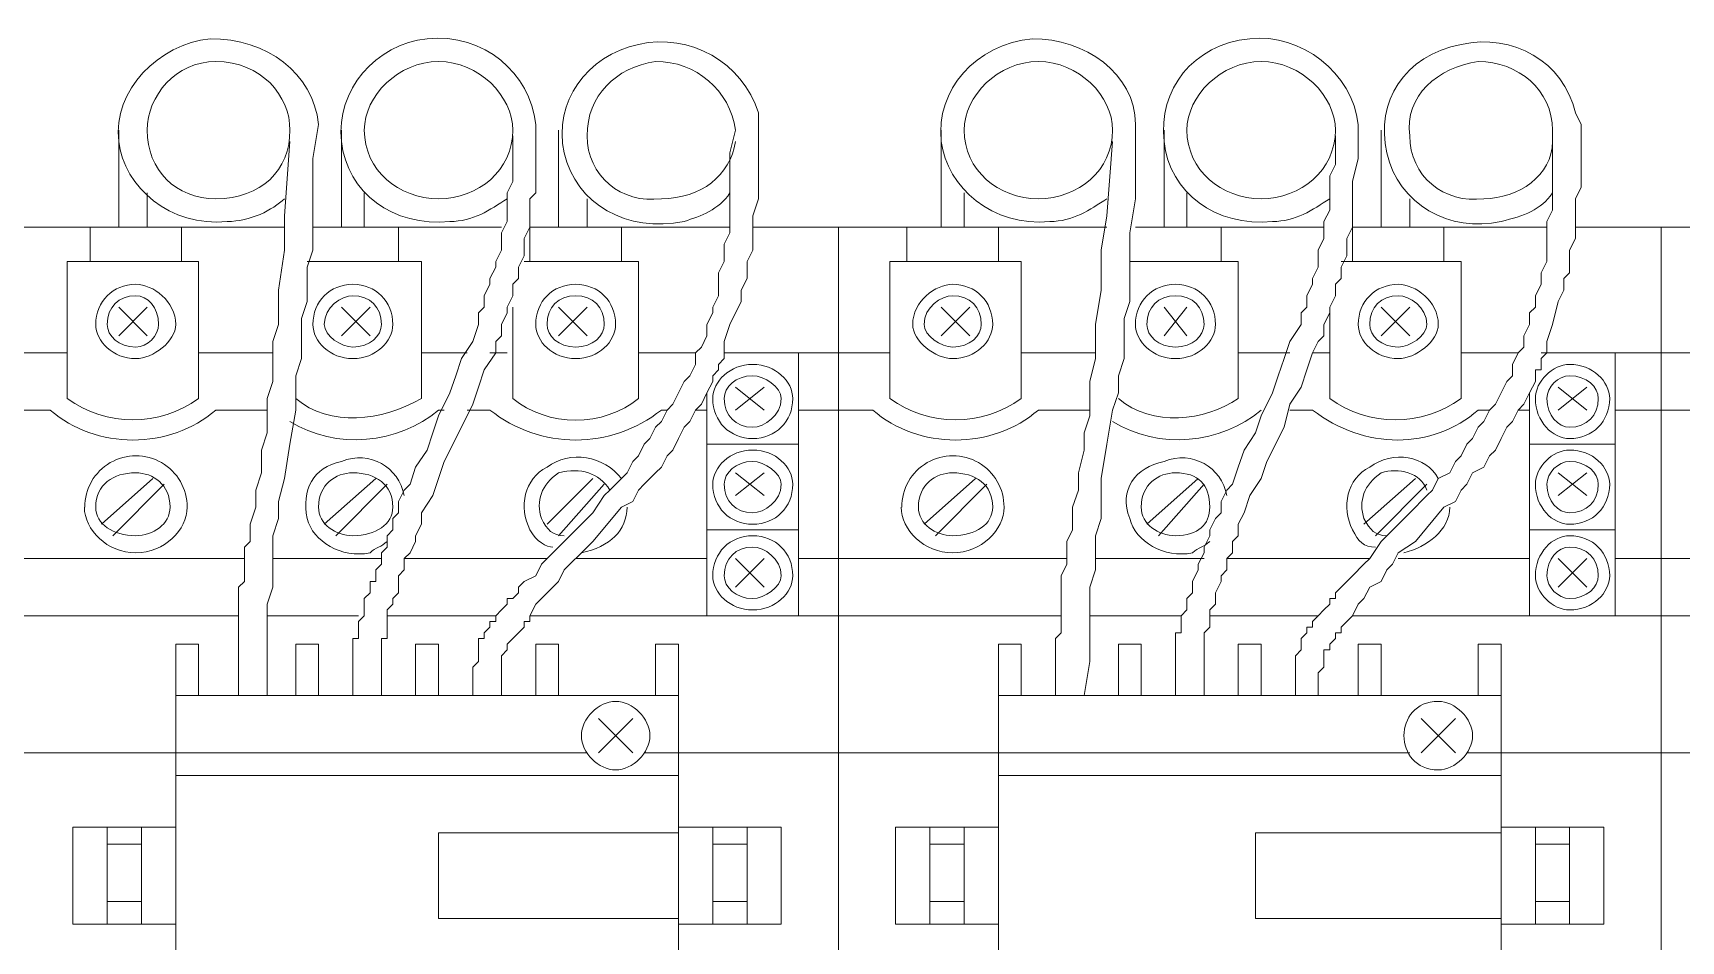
# Model space of a CAD drawing. Header units: millimetres. Extents: x 1004 to 59588, y 686 to 38112.
# Drawn here: x 27753.7 to 27923.4, y 7413.9 to 7507.4 of the extents above; entities that cross this region are included whole.
import ezdxf

# ---------------------------------------------------------------- set-up
doc = ezdxf.new("R2010")
doc.units = ezdxf.units.MM
doc.layers.add('PDF10_Geometry', color=7, linetype='Continuous')

msp = doc.modelspace()

# ---------------------------------------------------------------- linework, layer by layer
at = {"layer": 'PDF10_Geometry', "lineweight": 0}
for points in [[(27816.05, 7506.2, -0.388482), (27828.4, 7499.14), (27828.4, 7497.96), (27828.4, 7497.37), (27828.4, 7496.78), (27828.4, 7496.2), (27828.4, 7495.61), (27828.4, 7495.02), (27828.4, 7493.84), (27828.4, 7492.67), (27828.4, 7491.49), (27828.4, 7490.31), (27827.81, 7488.55), (27827.81, 7487.37), (27836.63, 7487.37), (27836.63, 7353.84), (27827.81, 7353.84)], [(27816.05, 7474.43), (27821.93, 7474.43), (27822.52, 7475.02), (27823.1, 7476.2), (27823.1, 7477.37), (27823.69, 7478.55), (27823.69, 7479.14), (27824.28, 7480.31), (27824.28, 7481.49), (27824.28, 7482.67), (27824.87, 7483.84), (27824.87, 7484.43), (27824.87, 7485.61), (27825.46, 7486.78), (27825.46, 7487.96), (27825.46, 7489.14), (27825.46, 7489.73), (27825.46, 7490.9), (27825.46, 7493.25), (27825.46, 7495.02), (27826.05, 7497.37, 0.375), (27817.81, 7504.43)], [(27887.22, 7479.14), (27887.22, 7469.73, 0.326087), (27900.75, 7469.73), (27900.75, 7483.84), (27888.4, 7483.84)], [(27798.4, 7468.55), (27800.75, 7468.55, 0.35), (27818.4, 7468.55)]]:
    msp.add_lwpolyline(points, format="xyb", dxfattribs=at)
for points in [[(27783.1, 7497.96), (27782.52, 7494.43), (27782.52, 7490.31), (27782.52, 7486.78), (27782.52, 7485.02), (27781.93, 7483.25), (27781.93, 7481.49), (27781.93, 7479.73), (27781.34, 7477.96), (27781.34, 7475.61), (27781.34, 7473.84), (27780.75, 7472.08), (27780.75, 7470.31), (27780.75, 7468.55), (27780.16, 7465.02), (27779.58, 7461.49), (27778.99, 7459.14), (27778.99, 7457.37), (27778.4, 7455.61), (27778.4, 7453.84), (27778.4, 7452.08), (27778.4, 7450.31), (27777.81, 7448.55), (27777.81, 7446.78), (27777.81, 7445.02), (27777.81, 7442.67), (27777.81, 7439.14)], [(27805.46, 7497.96), (27805.46, 7496.2), (27805.46, 7494.43), (27805.46, 7492.08), (27805.46, 7490.9), (27804.87, 7490.31), (27804.87, 7489.14), (27804.87, 7487.96), (27804.87, 7487.37), (27804.28, 7486.2), (27804.28, 7485.02), (27804.28, 7484.43), (27803.69, 7483.25), (27803.69, 7482.08), (27803.1, 7481.49), (27803.1, 7480.31), (27802.52, 7479.14), (27802.52, 7478.55), (27801.93, 7477.37), (27801.93, 7476.2), (27801.34, 7475.61), (27801.34, 7474.43), (27800.16, 7472.67), (27799.58, 7470.9), (27798.99, 7469.14), (27797.81, 7466.78), (27796.05, 7463.25), (27795.46, 7461.49), (27794.87, 7459.73), (27793.69, 7457.96), (27793.69, 7456.78), (27793.1, 7455.61), (27793.1, 7455.02), (27792.52, 7453.84), (27791.93, 7453.25), (27806.63, 7453.25), (27808.4, 7455.02), (27811.34, 7457.96), (27812.52, 7459.73), (27813.1, 7460.31), (27814.28, 7461.49), (27814.87, 7462.08), (27815.46, 7463.25), (27816.05, 7463.84), (27816.63, 7465.02), (27817.22, 7465.61), (27817.81, 7466.78), (27818.4, 7467.37), (27818.99, 7468.55), (27818.4, 7468.55), (27818.99, 7468.55), (27819.58, 7469.14), (27820.16, 7470.31), (27820.75, 7471.49), (27821.34, 7472.08), (27821.93, 7473.25), (27821.93, 7474.43)], [(27828.4, 7497.96), (27828.4, 7497.96)], [(27867.22, 7497.96), (27867.22, 7494.43), (27867.22, 7490.31), (27866.63, 7486.78), (27866.63, 7485.02), (27866.63, 7483.25), (27866.63, 7481.49), (27866.63, 7479.73), (27866.05, 7477.96), (27866.05, 7475.61), (27866.05, 7473.84), (27865.46, 7472.08), (27865.46, 7470.31), (27864.87, 7468.55), (27864.28, 7465.02), (27863.69, 7461.49), (27863.69, 7459.14), (27863.69, 7457.37), (27863.1, 7455.61), (27863.1, 7453.84), (27863.1, 7452.08), (27862.52, 7450.31), (27862.52, 7448.55), (27862.52, 7446.78), (27862.52, 7445.02), (27862.52, 7442.67), (27861.93, 7439.14)], [(27890.16, 7497.96), (27890.16, 7496.2), (27890.16, 7494.43), (27889.58, 7492.08), (27889.58, 7490.9), (27889.58, 7490.31), (27889.58, 7489.14), (27889.58, 7487.96), (27889.58, 7487.37), (27888.99, 7486.2), (27888.99, 7485.02), (27888.99, 7484.43), (27888.4, 7483.25), (27888.4, 7482.08), (27887.81, 7481.49), (27887.81, 7480.31), (27887.22, 7479.14), (27887.22, 7478.55), (27886.63, 7477.37), (27886.63, 7476.2), (27886.05, 7475.61), (27885.46, 7474.43), (27887.22, 7474.43)], [(27912.52, 7499.14), (27913.1, 7497.96), (27913.1, 7497.37), (27913.1, 7496.78), (27913.1, 7496.2), (27913.1, 7495.61), (27913.1, 7495.02), (27913.1, 7493.84), (27913.1, 7492.67), (27913.1, 7491.49), (27912.52, 7490.31), (27912.52, 7488.55), (27912.52, 7487.37), (27921.34, 7487.37), (27921.34, 7353.84), (27912.52, 7353.84)], [(27913.1, 7497.96), (27913.1, 7497.96)], [(27747.81, 7453.25), (27751.93, 7453.25), (27775.46, 7453.25), (27775.46, 7454.43), (27776.05, 7455.02), (27776.05, 7456.2), (27776.05, 7456.78), (27776.63, 7458.55), (27776.63, 7460.31), (27777.22, 7462.08), (27777.22, 7464.43), (27777.81, 7466.2), (27777.81, 7467.96), (27777.81, 7469.73), (27778.4, 7471.49), (27778.4, 7473.84), (27778.4, 7475.61), (27778.99, 7477.37), (27778.99, 7480.9), (27779.58, 7485.02), (27779.58, 7488.55), (27780.16, 7496.2)], [(27762.52, 7497.37), (27762.52, 7487.37)], [(27785.46, 7497.37), (27785.46, 7487.37)], [(27803.1, 7496.78), (27803.1, 7495.02), (27803.1, 7493.84), (27803.1, 7492.67), (27803.1, 7492.08), (27802.52, 7490.9), (27802.52, 7489.73), (27802.52, 7489.14), (27802.52, 7487.96), (27801.93, 7486.78), (27801.93, 7486.2), (27801.93, 7485.02), (27801.34, 7483.84), (27801.34, 7483.25), (27800.75, 7482.08), (27800.75, 7481.49), (27800.16, 7480.31), (27800.16, 7479.14), (27799.58, 7478.55), (27799.58, 7477.37), (27798.99, 7475.61), (27797.81, 7473.84), (27797.22, 7472.08), (27796.63, 7470.31), (27795.46, 7467.96), (27794.87, 7466.2), (27794.28, 7464.43), (27793.1, 7462.67), (27792.52, 7460.9), (27791.93, 7460.31), (27791.34, 7459.14), (27791.34, 7457.96), (27790.75, 7457.37), (27790.75, 7456.2), (27790.16, 7455.61), (27790.16, 7454.43), (27789.58, 7453.84), (27789.58, 7452.67), (27788.99, 7452.08), (27788.99, 7450.9), (27788.4, 7450.9), (27788.4, 7450.31), (27788.4, 7449.73), (27787.81, 7449.14), (27787.81, 7447.96), (27787.81, 7447.37), (27787.22, 7446.78), (27787.22, 7446.2), (27787.22, 7445.61), (27787.22, 7445.02), (27786.63, 7445.02), (27786.63, 7444.43), (27786.63, 7443.84), (27786.63, 7443.25), (27786.63, 7442.67), (27786.63, 7442.08), (27786.63, 7440.9), (27786.63, 7440.31), (27786.63, 7439.14)], [(27807.81, 7497.37), (27807.81, 7487.37)], [(27832.52, 7453.25), (27836.63, 7453.25), (27860.16, 7453.25), (27860.16, 7454.43), (27860.16, 7455.02), (27860.75, 7456.2), (27860.75, 7456.78), (27860.75, 7458.55), (27861.34, 7460.31), (27861.34, 7462.08), (27861.93, 7464.43), (27861.93, 7466.2), (27862.52, 7467.96), (27862.52, 7469.73), (27862.52, 7471.49), (27863.1, 7473.84), (27863.1, 7475.61), (27863.1, 7477.37), (27863.69, 7480.9), (27863.69, 7485.02), (27864.28, 7488.55), (27864.87, 7496.2)], [(27847.22, 7497.37), (27847.22, 7487.37)], [(27862.52, 7447.37), (27871.93, 7447.37), (27872.52, 7447.96), (27872.52, 7449.14), (27873.1, 7449.73), (27873.1, 7450.31), (27873.1, 7450.9), (27873.69, 7452.08), (27873.69, 7452.67), (27874.28, 7453.84), (27874.28, 7454.43), (27874.87, 7455.61), (27874.87, 7456.2), (27875.46, 7457.37), (27876.05, 7457.96), (27876.05, 7459.14), (27876.63, 7460.31), (27877.22, 7460.9), (27877.81, 7462.67), (27878.4, 7464.43), (27879.58, 7466.2), (27880.16, 7467.96), (27881.34, 7470.31), (27881.93, 7472.08), (27882.52, 7473.84), (27883.1, 7475.61), (27884.28, 7477.37), (27884.28, 7478.55), (27884.87, 7479.14), (27884.87, 7480.31), (27885.46, 7481.49), (27885.46, 7482.08), (27886.05, 7483.25), (27886.05, 7483.84), (27886.05, 7485.02), (27886.63, 7486.2), (27886.63, 7486.78), (27886.63, 7487.96), (27887.22, 7489.14), (27887.22, 7489.73), (27887.22, 7490.9), (27887.22, 7492.08), (27887.22, 7492.67), (27887.81, 7493.84), (27887.81, 7495.02), (27887.81, 7496.78)], [(27870.16, 7497.37), (27870.16, 7487.37)], [(27892.52, 7497.37), (27892.52, 7487.37)], [(27900.75, 7474.43), (27906.63, 7474.43), (27907.22, 7475.02), (27907.22, 7476.2), (27907.81, 7477.37), (27907.81, 7478.55), (27908.4, 7479.14), (27908.4, 7480.31), (27908.99, 7481.49), (27908.99, 7482.67), (27909.58, 7483.84), (27909.58, 7484.43), (27909.58, 7485.61), (27909.58, 7486.78), (27909.58, 7487.96), (27910.16, 7489.14), (27910.16, 7489.73), (27910.16, 7490.9), (27910.16, 7493.25), (27910.16, 7495.02), (27910.16, 7497.37)], [(27916.63, 7453.25), (27921.34, 7453.25), (27944.87, 7453.25), (27944.87, 7454.43), (27944.87, 7455.02), (27944.87, 7456.2), (27945.46, 7456.78), (27945.46, 7458.55), (27946.05, 7460.31), (27946.05, 7462.08), (27946.63, 7464.43), (27946.63, 7466.2), (27946.63, 7467.96), (27947.22, 7469.73), (27947.22, 7471.49), (27947.81, 7473.84), (27947.81, 7475.61), (27947.81, 7477.37), (27948.4, 7480.9), (27948.4, 7485.02), (27948.99, 7488.55), (27949.58, 7496.2)], [(27765.46, 7490.9), (27765.46, 7487.37)], [(27787.81, 7490.9), (27787.81, 7487.37)], [(27849.58, 7490.9), (27849.58, 7487.37)], [(27872.52, 7490.9), (27872.52, 7487.37)], [(27810.75, 7490.31), (27810.75, 7487.37)], [(27895.46, 7490.31), (27895.46, 7487.37)], [(27743.1, 7487.37), (27743.1, 7486.2), (27743.1, 7485.02), (27743.1, 7483.84), (27742.52, 7482.67), (27742.52, 7482.08), (27741.93, 7480.9), (27741.93, 7479.73), (27741.34, 7477.37), (27740.75, 7475.61), (27740.16, 7474.43), (27751.93, 7474.43), (27757.22, 7474.43)], [(27779.58, 7487.37), (27751.93, 7487.37), (27751.93, 7353.84), (27779.58, 7353.84)], [(27759.58, 7487.37), (27759.58, 7483.84)], [(27768.99, 7487.37), (27768.99, 7483.84)], [(27782.52, 7487.37), (27801.93, 7487.37)], [(27791.34, 7487.37), (27791.34, 7483.84)], [(27804.87, 7483.84), (27804.87, 7487.37), (27825.46, 7487.37)], [(27814.28, 7487.37), (27814.28, 7483.84)], [(27827.81, 7487.37), (27827.81, 7486.2), (27827.81, 7485.02), (27827.22, 7483.84), (27827.22, 7482.67), (27827.22, 7482.08), (27826.63, 7480.9), (27826.63, 7479.73), (27825.46, 7477.37), (27824.87, 7475.61), (27824.87, 7474.43), (27836.63, 7474.43), (27841.93, 7474.43)], [(27864.28, 7487.37), (27836.63, 7487.37), (27836.63, 7353.84), (27864.28, 7353.84)], [(27843.69, 7487.37), (27843.69, 7483.84)], [(27853.1, 7487.37), (27853.1, 7483.84)], [(27867.22, 7487.37), (27886.63, 7487.37)], [(27876.05, 7487.37), (27876.05, 7483.84)], [(27889.58, 7483.84), (27889.58, 7487.37), (27909.58, 7487.37)], [(27898.99, 7487.37), (27898.99, 7483.84)], [(27912.52, 7487.37), (27912.52, 7486.2), (27911.93, 7485.02), (27911.93, 7483.84), (27911.93, 7482.67), (27911.34, 7482.08), (27911.34, 7480.9), (27910.75, 7479.73), (27910.16, 7477.37), (27909.58, 7475.61), (27909.58, 7474.43), (27908.99, 7473.84), (27908.99, 7473.25), (27908.99, 7472.67), (27908.4, 7472.67), (27908.4, 7472.08), (27908.4, 7471.49), (27907.81, 7470.31), (27907.81, 7447.37)], [(27948.99, 7487.37), (27921.34, 7487.37), (27921.34, 7353.84), (27948.99, 7353.84)], [(27781.93, 7483.84), (27793.69, 7483.84), (27793.69, 7469.73)], [(27804.28, 7483.84), (27816.05, 7483.84), (27816.05, 7469.73)], [(27827.22, 7482.67), (27827.22, 7482.67)], [(27866.63, 7483.84), (27877.81, 7483.84), (27877.81, 7469.73)], [(27911.93, 7482.67), (27911.93, 7482.67)], [(27762.52, 7476.2), (27765.46, 7479.14)], [(27762.52, 7479.14), (27765.46, 7476.2)], [(27785.46, 7476.2), (27788.4, 7479.14)], [(27785.46, 7479.14), (27788.4, 7476.2)], [(27803.1, 7479.14), (27803.1, 7469.73)], [(27807.81, 7476.2), (27810.75, 7479.14)], [(27807.81, 7479.14), (27810.75, 7476.2)], [(27847.22, 7476.2), (27850.16, 7479.14)], [(27847.22, 7479.14), (27850.16, 7476.2)], [(27870.16, 7476.2), (27872.52, 7479.14)], [(27870.16, 7479.14), (27872.52, 7476.2)], [(27892.52, 7476.2), (27895.46, 7479.14)], [(27892.52, 7479.14), (27895.46, 7476.2)], [(27770.75, 7474.43), (27778.4, 7474.43)], [(27793.69, 7474.43), (27798.4, 7474.43)], [(27800.75, 7474.43), (27802.52, 7474.43)], [(27824.87, 7474.43), (27824.87, 7473.84), (27824.28, 7473.25), (27824.28, 7472.67), (27823.69, 7472.08), (27823.69, 7471.49), (27823.1, 7470.31), (27823.1, 7447.37)], [(27832.52, 7474.43), (27832.52, 7447.37)], [(27855.46, 7474.43), (27863.1, 7474.43)], [(27885.46, 7474.43), (27884.87, 7472.67), (27884.28, 7470.9), (27883.1, 7469.14), (27882.52, 7466.78), (27880.75, 7463.25), (27880.16, 7461.49), (27878.99, 7459.73), (27878.4, 7457.96), (27877.81, 7456.78), (27877.81, 7455.61), (27877.22, 7455.02), (27877.22, 7453.84), (27876.63, 7453.25), (27891.34, 7453.25), (27892.52, 7455.02), (27895.46, 7457.96), (27897.22, 7459.73), (27897.81, 7460.31), (27898.4, 7461.49), (27899.58, 7462.08), (27900.16, 7463.25), (27900.75, 7463.84), (27901.34, 7465.02), (27901.93, 7465.61), (27902.52, 7466.78), (27903.1, 7467.37), (27903.69, 7468.55), (27902.52, 7468.55), (27903.69, 7468.55), (27904.28, 7469.14), (27904.87, 7470.31), (27905.46, 7471.49), (27906.05, 7472.08), (27906.05, 7473.25), (27906.63, 7474.43)], [(27877.81, 7474.43), (27883.1, 7474.43)], [(27908.99, 7474.43), (27921.34, 7474.43), (27926.63, 7474.43)], [(27916.63, 7474.43), (27916.63, 7447.37)], [(27824.28, 7472.67), (27824.28, 7472.67)], [(27826.05, 7470.9), (27828.99, 7468.55)], [(27826.05, 7468.55), (27828.99, 7470.9)], [(27910.75, 7470.9), (27913.69, 7468.55)], [(27910.75, 7468.55), (27913.69, 7470.9)], [(27757.22, 7469.73), (27757.22, 7469.73)], [(27860.16, 7453.25), (27860.16, 7452.67), (27859.58, 7451.49), (27859.58, 7450.9), (27859.58, 7450.31), (27859.58, 7449.14), (27859.58, 7448.55), (27859.58, 7447.96), (27859.58, 7447.37), (27836.63, 7447.37), (27804.87, 7447.37), (27805.46, 7448.55), (27806.05, 7449.14), (27807.22, 7450.31), (27807.81, 7450.9), (27808.4, 7452.08), (27808.99, 7452.67), (27810.16, 7453.84), (27811.34, 7455.02), (27814.28, 7458.55), (27815.46, 7459.14), (27816.05, 7460.31), (27816.63, 7460.9), (27817.81, 7462.08), (27818.4, 7462.67), (27818.99, 7463.84), (27819.58, 7464.43), (27820.16, 7465.61), (27820.75, 7466.78), (27821.34, 7467.37), (27821.93, 7468.55), (27823.1, 7468.55), (27821.93, 7468.55), (27822.52, 7469.14), (27823.1, 7470.31)], [(27841.93, 7469.73), (27841.93, 7469.73)], [(27943.69, 7447.37), (27921.34, 7447.37), (27889.58, 7447.37), (27890.16, 7448.55), (27890.75, 7449.14), (27891.34, 7450.31), (27892.52, 7450.9), (27893.1, 7452.08), (27893.69, 7452.67), (27894.28, 7453.84), (27896.05, 7455.02), (27898.99, 7458.55), (27900.16, 7459.14), (27900.75, 7460.31), (27901.34, 7460.9), (27901.93, 7462.08), (27903.1, 7462.67), (27903.69, 7463.84), (27904.28, 7464.43), (27904.87, 7465.61), (27905.46, 7466.78), (27906.05, 7467.37), (27906.63, 7468.55), (27907.81, 7468.55), (27906.63, 7468.55), (27907.22, 7469.14), (27907.81, 7470.31)], [(27755.46, 7468.55), (27755.46, 7468.55)], [(27772.52, 7468.55), (27777.81, 7468.55)], [(27795.46, 7468.55), (27796.05, 7468.55)], [(27840.16, 7468.55), (27840.16, 7468.55)], [(27857.22, 7468.55), (27862.52, 7468.55)], [(27880.16, 7468.55), (27880.16, 7468.55)], [(27883.1, 7468.55), (27885.46, 7468.55)], [(27823.1, 7465.02), (27832.52, 7465.02)], [(27907.81, 7465.02), (27916.63, 7465.02)], [(27826.05, 7462.08), (27828.99, 7459.73)], [(27826.05, 7459.73), (27828.99, 7462.08)], [(27910.75, 7462.08), (27913.69, 7459.73)], [(27910.75, 7459.73), (27913.69, 7462.08)], [(27760.75, 7456.78), (27766.05, 7461.49)], [(27761.93, 7455.61), (27767.22, 7460.9)], [(27783.69, 7456.78), (27788.99, 7461.49)], [(27784.87, 7455.61), (27790.16, 7460.9)], [(27806.63, 7456.78), (27811.34, 7461.49)], [(27807.81, 7455.61), (27812.52, 7460.9)], [(27845.46, 7456.78), (27850.75, 7461.49)], [(27846.63, 7455.61), (27851.93, 7460.9)], [(27868.4, 7456.78), (27873.69, 7461.49)], [(27869.58, 7455.61), (27874.28, 7460.9)], [(27890.75, 7456.78), (27896.05, 7461.49)], [(27891.93, 7455.61), (27897.22, 7460.9)], [(27823.1, 7456.2), (27832.52, 7456.2)], [(27907.81, 7456.2), (27916.63, 7456.2)], [(27775.46, 7453.25), (27775.46, 7452.67), (27775.46, 7451.49), (27775.46, 7450.9), (27774.87, 7450.31), (27774.87, 7449.14), (27774.87, 7448.55), (27774.87, 7447.96), (27774.87, 7447.37), (27751.93, 7447.37)], [(27778.4, 7453.25), (27789.58, 7453.25)], [(27806.63, 7453.25), (27806.05, 7452.67), (27805.46, 7451.49), (27804.28, 7450.9), (27803.69, 7450.31), (27803.69, 7449.73), (27803.1, 7449.14), (27802.52, 7449.14), (27802.52, 7448.55), (27801.93, 7447.96), (27801.34, 7447.37), (27790.16, 7447.37), (27790.16, 7447.96), (27790.75, 7448.55), (27790.75, 7449.14), (27791.34, 7449.73), (27791.34, 7450.9), (27791.34, 7451.49), (27791.93, 7452.08), (27791.93, 7453.25)], [(27809.58, 7453.25), (27823.1, 7453.25)], [(27826.05, 7453.25), (27828.99, 7450.31)], [(27826.05, 7450.31), (27828.99, 7453.25)], [(27863.1, 7453.25), (27874.28, 7453.25)], [(27891.34, 7453.25), (27890.75, 7452.67), (27889.58, 7451.49), (27888.99, 7450.9), (27888.4, 7450.31), (27887.81, 7449.73), (27887.81, 7449.14), (27887.22, 7449.14), (27887.22, 7448.55), (27886.63, 7447.96), (27886.05, 7447.37), (27874.87, 7447.37), (27874.87, 7447.96), (27875.46, 7448.55), (27875.46, 7449.14), (27875.46, 7449.73), (27876.05, 7450.9), (27876.05, 7451.49), (27876.63, 7452.08), (27876.63, 7453.25)], [(27894.28, 7453.25), (27907.81, 7453.25)], [(27910.75, 7453.25), (27913.69, 7450.31)], [(27910.75, 7450.31), (27913.69, 7453.25)], [(27873.1, 7450.9), (27873.1, 7450.9)], [(27788.4, 7449.73), (27788.4, 7449.73)], [(27873.1, 7449.73), (27873.1, 7449.73)], [(27774.87, 7447.37), (27774.87, 7445.61), (27774.87, 7445.02), (27774.87, 7444.43), (27774.87, 7443.25), (27774.87, 7442.67), (27774.87, 7442.08), (27774.87, 7440.9), (27774.87, 7440.31), (27774.87, 7439.73), (27774.87, 7439.14)], [(27777.81, 7447.37), (27787.22, 7447.37)], [(27790.16, 7447.37), (27790.16, 7446.2), (27790.16, 7445.61), (27790.16, 7445.02), (27789.58, 7445.02), (27789.58, 7444.43), (27789.58, 7443.84), (27789.58, 7443.25), (27789.58, 7442.67), (27789.58, 7442.08), (27789.58, 7441.49), (27789.58, 7440.31), (27789.58, 7439.14)], [(27801.34, 7447.37), (27801.34, 7446.78), (27800.75, 7446.78), (27800.75, 7446.2), (27800.16, 7445.61), (27800.16, 7445.02), (27799.58, 7445.02), (27799.58, 7444.43), (27799.58, 7443.84), (27799.58, 7443.25), (27799.58, 7442.67), (27798.99, 7442.08), (27798.99, 7441.49), (27798.99, 7440.9), (27798.99, 7440.31), (27798.99, 7439.14)], [(27801.34, 7447.37), (27801.34, 7447.37)], [(27801.93, 7447.96), (27801.93, 7447.96)], [(27804.87, 7447.37), (27804.87, 7446.78), (27804.28, 7446.78), (27804.28, 7446.2), (27803.69, 7445.61), (27803.1, 7445.02), (27802.52, 7444.43), (27802.52, 7443.84), (27801.93, 7443.25), (27801.93, 7442.67), (27801.93, 7442.08), (27801.93, 7441.49), (27801.93, 7440.9), (27801.93, 7440.31), (27801.93, 7439.14)], [(27859.58, 7447.37), (27859.58, 7445.61), (27858.99, 7445.02), (27858.99, 7444.43), (27858.99, 7443.25), (27858.99, 7442.67), (27858.99, 7442.08), (27858.99, 7440.9), (27858.99, 7440.31), (27858.99, 7439.73), (27858.99, 7439.14)], [(27871.93, 7447.37), (27871.93, 7446.78), (27871.93, 7446.2), (27871.93, 7445.61), (27871.34, 7445.61), (27871.34, 7445.02), (27871.34, 7444.43), (27871.34, 7443.84), (27871.34, 7443.25), (27871.34, 7442.67), (27871.34, 7442.08), (27871.34, 7440.9), (27871.34, 7440.31), (27871.34, 7439.14)], [(27874.87, 7447.37), (27874.87, 7446.2), (27874.28, 7445.61), (27874.28, 7445.02), (27874.28, 7444.43), (27874.28, 7443.84), (27874.28, 7443.25), (27874.28, 7442.67), (27874.28, 7442.08), (27874.28, 7441.49), (27874.28, 7440.31), (27874.28, 7439.14)], [(27886.05, 7447.37), (27885.46, 7446.78), (27885.46, 7446.2), (27884.87, 7446.2), (27884.87, 7445.61), (27884.28, 7445.02), (27884.28, 7444.43), (27884.28, 7443.84), (27883.69, 7443.25), (27883.69, 7442.67), (27883.69, 7442.08), (27883.69, 7441.49), (27883.69, 7440.9), (27883.69, 7440.31), (27883.69, 7439.14)], [(27885.46, 7446.78), (27885.46, 7446.78)], [(27886.05, 7447.37), (27886.05, 7447.37)], [(27889.58, 7447.37), (27888.99, 7446.78), (27888.4, 7446.2), (27888.4, 7445.61), (27887.81, 7445.61), (27887.81, 7445.02), (27887.22, 7444.43), (27887.22, 7443.84), (27886.63, 7443.84), (27886.63, 7443.25), (27886.63, 7442.67), (27886.63, 7442.08), (27886.05, 7441.49), (27886.05, 7440.9), (27886.05, 7440.31), (27886.05, 7439.14)], [(27886.63, 7447.96), (27886.63, 7447.96)], [(27888.99, 7446.78), (27888.99, 7446.78)], [(27787.22, 7445.61), (27787.22, 7445.61)], [(27800.16, 7445.61), (27800.16, 7445.61)], [(27800.75, 7446.2), (27800.75, 7446.2)], [(27803.1, 7445.02), (27803.1, 7445.02)], [(27803.69, 7445.61), (27803.69, 7445.61)], [(27871.34, 7445.02), (27871.34, 7445.02)], [(27874.28, 7445.02), (27874.28, 7445.02)], [(27884.28, 7445.02), (27884.28, 7445.02)], [(27884.87, 7445.61), (27884.87, 7445.61)], [(27887.81, 7445.02), (27887.81, 7445.02)], [(27770.75, 7439.14), (27770.75, 7444.43), (27768.4, 7444.43), (27768.4, 7396.78), (27770.75, 7396.78), (27770.75, 7402.08)], [(27780.75, 7439.14), (27780.75, 7444.43), (27783.1, 7444.43), (27783.1, 7439.14)], [(27789.58, 7443.84), (27789.58, 7443.84)], [(27793.1, 7439.14), (27793.1, 7444.43), (27795.46, 7444.43), (27795.46, 7439.14)], [(27799.58, 7443.84), (27799.58, 7443.84)], [(27802.52, 7444.43), (27802.52, 7444.43)], [(27802.52, 7443.84), (27802.52, 7443.84)], [(27805.46, 7439.14), (27805.46, 7444.43), (27807.81, 7444.43), (27807.81, 7439.14)], [(27817.81, 7439.14), (27817.81, 7444.43), (27820.16, 7444.43), (27820.16, 7396.78), (27817.81, 7396.78), (27817.81, 7402.08)], [(27855.46, 7439.14), (27855.46, 7444.43), (27853.1, 7444.43), (27853.1, 7396.78), (27855.46, 7396.78), (27855.46, 7402.08)], [(27865.46, 7439.14), (27865.46, 7444.43), (27867.81, 7444.43), (27867.81, 7439.14)], [(27874.28, 7443.84), (27874.28, 7443.84)], [(27877.81, 7439.14), (27877.81, 7444.43), (27880.16, 7444.43), (27880.16, 7439.14)], [(27884.28, 7443.84), (27884.28, 7443.84)], [(27887.22, 7444.43), (27887.22, 7444.43)], [(27890.16, 7439.14), (27890.16, 7444.43), (27892.52, 7444.43), (27892.52, 7439.14)], [(27902.52, 7439.14), (27902.52, 7444.43), (27904.87, 7444.43), (27904.87, 7396.78), (27902.52, 7396.78), (27902.52, 7402.08)], [(27786.63, 7443.25), (27786.63, 7443.25)], [(27798.99, 7442.08), (27798.99, 7442.08)], [(27801.93, 7443.25), (27801.93, 7443.25)], [(27801.93, 7443.25), (27801.93, 7443.25)], [(27801.93, 7442.67), (27801.93, 7442.67)], [(27801.93, 7442.67), (27801.93, 7442.67)], [(27801.93, 7442.08), (27801.93, 7442.08)], [(27801.93, 7442.08), (27801.93, 7442.08)], [(27871.34, 7443.25), (27871.34, 7443.25)], [(27883.69, 7442.08), (27883.69, 7442.08)], [(27886.63, 7443.25), (27886.63, 7443.25)], [(27886.63, 7443.25), (27886.63, 7443.25)], [(27886.63, 7442.67), (27886.63, 7442.67)], [(27886.63, 7442.67), (27886.63, 7442.67)], [(27886.63, 7442.08), (27886.63, 7442.08)], [(27886.63, 7442.08), (27886.63, 7442.08)], [(27768.4, 7439.14), (27820.16, 7439.14)], [(27853.1, 7439.14), (27904.87, 7439.14)], [(27811.93, 7436.78), (27815.46, 7433.25)], [(27811.93, 7433.25), (27815.46, 7436.78)], [(27896.63, 7436.78), (27900.16, 7433.25)], [(27896.63, 7433.25), (27900.16, 7436.78)], [(27732.52, 7433.25), (27751.93, 7433.25), (27810.75, 7433.25)], [(27816.63, 7433.25), (27836.63, 7433.25), (27895.46, 7433.25)], [(27901.34, 7433.25), (27921.34, 7433.25), (27979.58, 7433.25)], [(27768.4, 7430.9), (27820.16, 7430.9)], [(27853.1, 7430.9), (27904.87, 7430.9)], [(27768.4, 7415.61), (27757.81, 7415.61), (27757.81, 7425.61), (27768.4, 7425.61)], [(27761.34, 7425.61), (27761.34, 7415.61)], [(27764.87, 7425.61), (27764.87, 7415.61)], [(27820.16, 7425.02), (27795.46, 7425.02), (27795.46, 7416.2), (27820.16, 7416.2)], [(27820.16, 7425.61), (27830.75, 7425.61), (27830.75, 7415.61), (27820.16, 7415.61)], [(27823.69, 7425.61), (27823.69, 7415.61)], [(27827.22, 7425.61), (27827.22, 7415.61)], [(27853.1, 7415.61), (27842.52, 7415.61), (27842.52, 7425.61), (27853.1, 7425.61)], [(27846.05, 7425.61), (27846.05, 7415.61)], [(27849.58, 7425.61), (27849.58, 7415.61)], [(27904.87, 7425.02), (27879.58, 7425.02), (27879.58, 7416.2), (27904.87, 7416.2)], [(27904.87, 7425.61), (27915.46, 7425.61), (27915.46, 7415.61), (27904.87, 7415.61)], [(27908.4, 7425.61), (27908.4, 7415.61)], [(27911.93, 7425.61), (27911.93, 7415.61)], [(27761.34, 7423.84), (27764.87, 7423.84)], [(27823.69, 7423.84), (27827.22, 7423.84)], [(27846.05, 7423.84), (27849.58, 7423.84)], [(27908.4, 7423.84), (27911.93, 7423.84)], [(27761.34, 7417.96), (27764.87, 7417.96)], [(27823.69, 7417.96), (27827.22, 7417.96)], [(27846.05, 7417.96), (27849.58, 7417.96)], [(27908.4, 7417.96), (27911.93, 7417.96)]]:
    msp.add_lwpolyline(points, dxfattribs=at)
for points in [[(27770.75, 7469.73), (27770.75, 7483.84), (27757.22, 7483.84), (27757.22, 7469.73, 0.326087)], [(27855.46, 7469.73), (27855.46, 7483.84), (27841.93, 7483.84), (27841.93, 7469.73, 0.326087)]]:
    msp.add_lwpolyline(points, format="xyb", close=True, dxfattribs=at)
for points in [[(27755.46, 7468.55), (27751.93, 7468.55)], [(27836.63, 7468.55), (27832.52, 7468.55)], [(27840.16, 7468.55), (27836.63, 7468.55)], [(27921.34, 7468.55), (27916.63, 7468.55)], [(27924.87, 7468.55), (27921.34, 7468.55)]]:
    msp.add_lwpolyline(points, close=True, dxfattribs=at)
for centre in [(27764.3, 7458.57), (27848.42, 7458.57)]:
    msp.add_arc(centre, 5.27, 359.7603, 180.2397, dxfattribs=at)
for points in [[(27771.93, 7506.78), (27766.63, 7506.2), (27761.93, 7501.49), (27762.52, 7496.2)], [(27783.1, 7497.96), (27782.52, 7503.25), (27777.81, 7506.78), (27771.93, 7506.78)], [(27794.28, 7506.78), (27788.99, 7506.2), (27784.87, 7501.49), (27785.46, 7496.2)], [(27805.46, 7497.96), (27804.87, 7503.25), (27800.16, 7507.37), (27794.28, 7506.78)], [(27816.05, 7506.2), (27810.75, 7505.02), (27807.22, 7500.31), (27808.4, 7495.02)], [(27856.63, 7506.78), (27850.75, 7506.2), (27846.63, 7501.49), (27847.22, 7496.2)], [(27867.22, 7497.96), (27867.22, 7503.25), (27861.93, 7506.78), (27856.63, 7506.78)], [(27878.99, 7506.78), (27873.1, 7506.2), (27869.58, 7501.49), (27870.16, 7496.2)], [(27890.16, 7497.96), (27889.58, 7503.25), (27884.28, 7507.37), (27878.99, 7506.78)], [(27900.75, 7506.2), (27894.87, 7505.02), (27891.93, 7500.31), (27893.1, 7495.02)], [(27912.52, 7499.14), (27911.34, 7504.43), (27906.05, 7507.37), (27900.75, 7506.2)], [(27772.52, 7504.43), (27768.4, 7504.43), (27765.46, 7500.9), (27765.46, 7497.37)], [(27780.16, 7497.37), (27780.16, 7500.9), (27777.22, 7504.43), (27772.52, 7504.43)], [(27795.46, 7504.43), (27791.34, 7504.43), (27787.81, 7500.9), (27787.81, 7497.37)], [(27803.1, 7497.37), (27803.1, 7500.9), (27799.58, 7504.43), (27795.46, 7504.43)], [(27817.81, 7504.43), (27813.69, 7503.84), (27810.75, 7500.9), (27810.75, 7496.78)], [(27857.22, 7504.43), (27853.1, 7504.43), (27849.58, 7500.9), (27849.58, 7497.37)], [(27864.87, 7497.37), (27864.87, 7500.9), (27861.34, 7504.43), (27857.22, 7504.43)], [(27880.16, 7504.43), (27876.05, 7504.43), (27872.52, 7500.9), (27872.52, 7497.37)], [(27887.81, 7497.37), (27887.81, 7500.9), (27884.28, 7504.43), (27880.16, 7504.43)], [(27902.52, 7504.43), (27898.4, 7503.84), (27894.87, 7500.9), (27895.46, 7496.78)], [(27910.16, 7497.37), (27910.16, 7501.49), (27906.63, 7504.43), (27902.52, 7504.43)], [(27762.52, 7496.2), (27763.1, 7491.49), (27767.81, 7487.37), (27773.69, 7487.96)], [(27765.46, 7497.37), (27765.46, 7493.25), (27768.4, 7490.31), (27772.52, 7490.31)], [(27772.52, 7490.31), (27777.22, 7490.31), (27780.16, 7493.25), (27780.16, 7497.37)], [(27785.46, 7496.2), (27786.05, 7490.9), (27790.75, 7487.37), (27796.63, 7487.96)], [(27787.81, 7497.37), (27787.81, 7493.25), (27791.34, 7490.31), (27795.46, 7490.31)], [(27795.46, 7490.31), (27799.58, 7490.31), (27803.1, 7493.25), (27803.1, 7497.37)], [(27810.75, 7496.78), (27810.75, 7492.67), (27814.28, 7489.73), (27818.4, 7490.31)], [(27818.4, 7490.31), (27822.52, 7490.31), (27825.46, 7492.67), (27826.05, 7496.2)], [(27847.22, 7496.2), (27847.81, 7491.49), (27852.52, 7487.37), (27858.4, 7487.96)], [(27849.58, 7497.37), (27849.58, 7493.25), (27853.1, 7490.31), (27857.22, 7490.31)], [(27857.22, 7490.31), (27861.34, 7490.31), (27864.87, 7493.25), (27864.87, 7497.37)], [(27870.16, 7496.2), (27870.75, 7490.9), (27875.46, 7487.37), (27881.34, 7487.96)], [(27872.52, 7497.37), (27872.52, 7493.25), (27876.05, 7490.31), (27880.16, 7490.31)], [(27880.16, 7490.31), (27884.28, 7490.31), (27887.81, 7493.25), (27887.81, 7497.37)], [(27895.46, 7496.78), (27895.46, 7492.67), (27898.99, 7489.73), (27903.1, 7490.31)], [(27903.1, 7490.31), (27906.63, 7490.31), (27910.16, 7492.67), (27910.16, 7496.2)], [(27808.4, 7495.02), (27809.58, 7489.73), (27814.87, 7486.78), (27820.75, 7487.96)], [(27893.1, 7495.02), (27894.28, 7489.73), (27899.58, 7486.78), (27904.87, 7487.96)], [(27820.75, 7487.96), (27822.52, 7488.55), (27824.28, 7489.14), (27825.46, 7490.9)], [(27904.87, 7487.96), (27907.22, 7488.55), (27908.99, 7489.14), (27910.16, 7490.9)], [(27773.69, 7487.96), (27776.05, 7487.96), (27778.4, 7489.14), (27779.58, 7490.31)], [(27796.63, 7487.96), (27798.99, 7487.96), (27800.75, 7489.14), (27802.52, 7490.31)], [(27858.4, 7487.96), (27860.75, 7487.96), (27862.52, 7489.14), (27864.28, 7490.31)], [(27881.34, 7487.96), (27883.69, 7487.96), (27885.46, 7489.14), (27887.22, 7490.31)], [(27764.28, 7481.49), (27761.93, 7481.49), (27760.16, 7479.73), (27760.16, 7477.37)], [(27768.4, 7477.37), (27768.4, 7479.73), (27766.05, 7481.49), (27764.28, 7481.49)], [(27786.63, 7481.49), (27784.28, 7481.49), (27782.52, 7479.73), (27782.52, 7477.37)], [(27790.75, 7477.37), (27790.75, 7479.73), (27788.99, 7481.49), (27786.63, 7481.49)], [(27809.58, 7481.49), (27807.22, 7481.49), (27805.46, 7479.73), (27805.46, 7477.37)], [(27813.69, 7477.37), (27813.69, 7479.73), (27811.93, 7481.49), (27809.58, 7481.49)], [(27848.4, 7481.49), (27846.63, 7481.49), (27844.28, 7479.73), (27844.28, 7477.37)], [(27852.52, 7477.37), (27852.52, 7479.73), (27850.75, 7481.49), (27848.4, 7481.49)], [(27871.34, 7481.49), (27868.99, 7481.49), (27867.22, 7479.73), (27867.22, 7477.37)], [(27875.46, 7477.37), (27875.46, 7479.73), (27873.69, 7481.49), (27871.34, 7481.49)], [(27894.28, 7481.49), (27891.93, 7481.49), (27890.16, 7479.73), (27890.16, 7477.37)], [(27898.4, 7477.37), (27898.4, 7479.73), (27896.05, 7481.49), (27894.28, 7481.49)], [(27764.28, 7480.31), (27762.52, 7480.31), (27761.34, 7479.14), (27761.34, 7477.37)], [(27766.63, 7477.37), (27766.63, 7479.14), (27765.46, 7480.31), (27764.28, 7480.31)], [(27786.63, 7480.31), (27785.46, 7480.31), (27783.69, 7479.14), (27783.69, 7477.37)], [(27789.58, 7477.37), (27789.58, 7479.14), (27788.4, 7480.31), (27786.63, 7480.31)], [(27809.58, 7480.31), (27807.81, 7480.31), (27806.63, 7479.14), (27806.63, 7477.37)], [(27812.52, 7477.37), (27812.52, 7479.14), (27811.34, 7480.31), (27809.58, 7480.31)], [(27848.4, 7480.31), (27847.22, 7480.31), (27845.46, 7479.14), (27845.46, 7477.37)], [(27851.34, 7477.37), (27851.34, 7479.14), (27850.16, 7480.31), (27848.4, 7480.31)], [(27871.34, 7480.31), (27869.58, 7480.31), (27868.4, 7479.14), (27868.4, 7477.37)], [(27874.28, 7477.37), (27874.28, 7479.14), (27873.1, 7480.31), (27871.34, 7480.31)], [(27894.28, 7480.31), (27892.52, 7480.31), (27891.34, 7479.14), (27891.34, 7477.37)], [(27897.22, 7477.37), (27897.22, 7479.14), (27895.46, 7480.31), (27894.28, 7480.31)], [(27760.16, 7477.37), (27760.16, 7475.61), (27761.93, 7473.84), (27764.28, 7473.84)], [(27761.34, 7477.37), (27761.34, 7476.2), (27762.52, 7475.02), (27764.28, 7475.02)], [(27764.28, 7475.02), (27765.46, 7475.02), (27766.63, 7476.2), (27766.63, 7477.37)], [(27764.28, 7473.84), (27766.05, 7473.84), (27768.4, 7475.61), (27768.4, 7477.37)], [(27782.52, 7477.37), (27782.52, 7475.61), (27784.28, 7473.84), (27786.63, 7473.84)], [(27783.69, 7477.37), (27783.69, 7476.2), (27785.46, 7475.02), (27786.63, 7475.02)], [(27786.63, 7475.02), (27788.4, 7475.02), (27789.58, 7476.2), (27789.58, 7477.37)], [(27786.63, 7473.84), (27788.99, 7473.84), (27790.75, 7475.61), (27790.75, 7477.37)], [(27805.46, 7477.37), (27805.46, 7475.61), (27807.22, 7473.84), (27809.58, 7473.84)], [(27806.63, 7477.37), (27806.63, 7476.2), (27807.81, 7475.02), (27809.58, 7475.02)], [(27809.58, 7475.02), (27811.34, 7475.02), (27812.52, 7476.2), (27812.52, 7477.37)], [(27809.58, 7473.84), (27811.93, 7473.84), (27813.69, 7475.61), (27813.69, 7477.37)], [(27844.28, 7477.37), (27844.28, 7475.61), (27846.63, 7473.84), (27848.4, 7473.84)], [(27845.46, 7477.37), (27845.46, 7476.2), (27847.22, 7475.02), (27848.4, 7475.02)], [(27848.4, 7475.02), (27850.16, 7475.02), (27851.34, 7476.2), (27851.34, 7477.37)], [(27848.4, 7473.84), (27850.75, 7473.84), (27852.52, 7475.61), (27852.52, 7477.37)], [(27867.22, 7477.37), (27867.22, 7475.61), (27868.99, 7473.84), (27871.34, 7473.84)], [(27868.4, 7477.37), (27868.4, 7476.2), (27869.58, 7475.02), (27871.34, 7475.02)], [(27871.34, 7475.02), (27873.1, 7475.02), (27874.28, 7476.2), (27874.28, 7477.37)], [(27871.34, 7473.84), (27873.69, 7473.84), (27875.46, 7475.61), (27875.46, 7477.37)], [(27890.16, 7477.37), (27890.16, 7475.61), (27891.93, 7473.84), (27894.28, 7473.84)], [(27891.34, 7477.37), (27891.34, 7476.2), (27892.52, 7475.02), (27894.28, 7475.02)], [(27894.28, 7475.02), (27895.46, 7475.02), (27897.22, 7476.2), (27897.22, 7477.37)], [(27894.28, 7473.84), (27896.05, 7473.84), (27898.4, 7475.61), (27898.4, 7477.37)], [(27827.81, 7473.25), (27825.46, 7473.25), (27823.69, 7471.49), (27823.69, 7469.73)], [(27831.93, 7469.73), (27831.93, 7471.49), (27830.16, 7473.25), (27827.81, 7473.25)], [(27911.93, 7473.25), (27910.16, 7473.25), (27908.4, 7471.49), (27908.4, 7469.73)], [(27916.05, 7469.73), (27916.05, 7471.49), (27914.28, 7473.25), (27911.93, 7473.25)], [(27827.81, 7472.08), (27826.05, 7472.08), (27824.87, 7470.9), (27824.87, 7469.73)], [(27830.75, 7469.73), (27830.75, 7470.9), (27828.99, 7472.08), (27827.81, 7472.08)], [(27911.93, 7472.08), (27910.75, 7472.08), (27909.58, 7470.9), (27909.58, 7469.73)], [(27914.87, 7469.73), (27914.87, 7470.9), (27913.69, 7472.08), (27911.93, 7472.08)], [(27780.75, 7469.73), (27784.28, 7466.78), (27789.58, 7467.37), (27793.69, 7469.73)], [(27803.1, 7469.73), (27806.63, 7466.78), (27812.52, 7466.78), (27816.05, 7469.73)], [(27823.69, 7469.73), (27823.69, 7467.37), (27825.46, 7465.61), (27827.81, 7465.61)], [(27824.87, 7469.73), (27824.87, 7467.96), (27826.05, 7466.78), (27827.81, 7466.78)], [(27827.81, 7465.61), (27830.16, 7465.61), (27831.93, 7467.37), (27831.93, 7469.73)], [(27827.81, 7466.78), (27828.99, 7466.78), (27830.75, 7467.96), (27830.75, 7469.73)], [(27865.46, 7469.73), (27868.99, 7466.78), (27874.28, 7467.37), (27877.81, 7469.73)], [(27908.4, 7469.73), (27908.4, 7467.37), (27910.16, 7465.61), (27911.93, 7465.61)], [(27909.58, 7469.73), (27909.58, 7467.96), (27910.75, 7466.78), (27911.93, 7466.78)], [(27911.93, 7465.61), (27914.28, 7465.61), (27916.05, 7467.37), (27916.05, 7469.73)], [(27911.93, 7466.78), (27913.69, 7466.78), (27914.87, 7467.96), (27914.87, 7469.73)], [(27755.46, 7468.55), (27760.16, 7464.43), (27767.81, 7464.43), (27772.52, 7468.55)], [(27780.16, 7467.37), (27784.87, 7464.43), (27791.34, 7465.02), (27795.46, 7468.55)], [(27840.16, 7468.55), (27844.87, 7464.43), (27852.52, 7464.43), (27857.22, 7468.55)], [(27864.87, 7467.37), (27869.58, 7464.43), (27876.05, 7465.02), (27880.16, 7468.55)], [(27885.46, 7468.55), (27890.75, 7464.43), (27897.81, 7464.43), (27902.52, 7468.55)], [(27791.93, 7459.73), (27791.34, 7462.67), (27788.4, 7464.43), (27785.46, 7463.25)], [(27814.28, 7461.49), (27812.52, 7463.84), (27808.99, 7464.43), (27806.63, 7462.67)], [(27827.81, 7464.43), (27825.46, 7464.43), (27823.69, 7462.67), (27823.69, 7460.9)], [(27831.93, 7460.9), (27831.93, 7462.67), (27830.16, 7464.43), (27827.81, 7464.43)], [(27876.63, 7459.73), (27876.05, 7462.67), (27873.1, 7464.43), (27870.16, 7463.25)], [(27898.4, 7461.49), (27897.22, 7463.84), (27893.69, 7464.43), (27891.34, 7462.67)], [(27911.93, 7464.43), (27910.16, 7464.43), (27908.4, 7462.67), (27908.4, 7460.9)], [(27916.05, 7460.9), (27916.05, 7462.67), (27914.28, 7464.43), (27911.93, 7464.43)], [(27764.28, 7462.08), (27761.93, 7462.08), (27760.16, 7460.9), (27760.16, 7458.55)], [(27767.81, 7458.55), (27767.81, 7460.9), (27766.05, 7462.08), (27764.28, 7462.08)], [(27785.46, 7463.25), (27782.52, 7462.67), (27781.34, 7460.31), (27781.93, 7457.37)], [(27786.63, 7462.08), (27784.87, 7462.08), (27783.1, 7460.9), (27783.1, 7458.55)], [(27790.75, 7458.55), (27790.75, 7460.9), (27788.99, 7462.08), (27786.63, 7462.08)], [(27806.63, 7462.67), (27804.28, 7461.49), (27803.69, 7458.55), (27804.87, 7456.2)], [(27807.81, 7462.08), (27806.05, 7460.9), (27805.46, 7459.14), (27806.05, 7457.37)], [(27813.1, 7460.31), (27811.93, 7462.08), (27810.16, 7462.67), (27807.81, 7462.08)], [(27827.81, 7463.25), (27826.05, 7463.25), (27824.87, 7462.08), (27824.87, 7460.9)], [(27830.75, 7460.9), (27830.75, 7462.08), (27828.99, 7463.25), (27827.81, 7463.25)], [(27848.4, 7462.08), (27846.63, 7462.08), (27844.87, 7460.9), (27844.87, 7458.55)], [(27852.52, 7458.55), (27852.52, 7460.9), (27850.75, 7462.08), (27848.4, 7462.08)], [(27870.16, 7463.25), (27867.22, 7462.67), (27865.46, 7460.31), (27866.63, 7457.37)], [(27871.34, 7462.08), (27869.58, 7462.08), (27867.81, 7460.9), (27867.81, 7458.55)], [(27874.87, 7458.55), (27874.87, 7460.9), (27873.69, 7462.08), (27871.34, 7462.08)], [(27891.34, 7462.67), (27888.99, 7461.49), (27888.4, 7458.55), (27889.58, 7456.2)], [(27892.52, 7462.08), (27890.75, 7460.9), (27890.16, 7459.14), (27890.75, 7457.37)], [(27897.22, 7460.31), (27896.63, 7462.08), (27894.28, 7462.67), (27892.52, 7462.08)], [(27911.93, 7463.25), (27910.75, 7463.25), (27909.58, 7462.08), (27909.58, 7460.9)], [(27914.87, 7460.9), (27914.87, 7462.08), (27913.69, 7463.25), (27911.93, 7463.25)], [(27823.69, 7460.9), (27823.69, 7458.55), (27825.46, 7456.78), (27827.81, 7456.78)], [(27824.87, 7460.9), (27824.87, 7459.14), (27826.05, 7457.96), (27827.81, 7457.96)], [(27827.81, 7456.78), (27830.16, 7456.78), (27831.93, 7458.55), (27831.93, 7460.9)], [(27827.81, 7457.96), (27828.99, 7457.96), (27830.75, 7459.14), (27830.75, 7460.9)], [(27908.4, 7460.9), (27908.4, 7458.55), (27910.16, 7456.78), (27911.93, 7456.78)], [(27909.58, 7460.9), (27909.58, 7459.14), (27910.75, 7457.96), (27911.93, 7457.96)], [(27911.93, 7456.78), (27914.28, 7456.78), (27916.05, 7458.55), (27916.05, 7460.9)], [(27911.93, 7457.96), (27913.69, 7457.96), (27914.87, 7459.14), (27914.87, 7460.9)], [(27758.99, 7458.55), (27758.99, 7456.2), (27761.34, 7453.84), (27764.28, 7453.84)], [(27760.16, 7458.55), (27760.16, 7456.78), (27761.93, 7455.61), (27764.28, 7455.61)], [(27764.28, 7455.61), (27766.05, 7455.61), (27767.81, 7456.78), (27767.81, 7458.55)], [(27764.28, 7453.84), (27767.22, 7453.84), (27769.58, 7456.2), (27769.58, 7458.55)], [(27781.93, 7457.37), (27782.52, 7455.02), (27785.46, 7453.25), (27788.4, 7453.84)], [(27783.1, 7458.55), (27783.1, 7456.78), (27784.87, 7455.61), (27786.63, 7455.61)], [(27786.63, 7455.61), (27788.99, 7455.61), (27790.75, 7456.78), (27790.75, 7458.55)], [(27806.05, 7457.37), (27806.63, 7456.2), (27807.22, 7455.61), (27808.4, 7455.61)], [(27810.16, 7453.84), (27813.1, 7454.43), (27814.87, 7456.2), (27814.87, 7458.55)], [(27843.1, 7458.55), (27843.1, 7456.2), (27845.46, 7453.84), (27848.4, 7453.84)], [(27844.87, 7458.55), (27844.87, 7456.78), (27846.63, 7455.61), (27848.4, 7455.61)], [(27848.4, 7455.61), (27850.75, 7455.61), (27852.52, 7456.78), (27852.52, 7458.55)], [(27848.4, 7453.84), (27851.34, 7453.84), (27853.69, 7456.2), (27853.69, 7458.55)], [(27866.63, 7457.37), (27867.22, 7455.02), (27870.16, 7453.25), (27873.1, 7453.84)], [(27867.81, 7458.55), (27867.81, 7456.78), (27869.58, 7455.61), (27871.34, 7455.61)], [(27871.34, 7455.61), (27873.69, 7455.61), (27874.87, 7456.78), (27874.87, 7458.55)], [(27890.75, 7457.37), (27891.34, 7456.2), (27891.93, 7455.61), (27893.1, 7455.61)], [(27894.87, 7453.84), (27897.22, 7454.43), (27899.58, 7456.2), (27899.58, 7458.55)], [(27804.87, 7456.2), (27805.46, 7455.02), (27806.63, 7454.43), (27807.22, 7454.43)], [(27827.81, 7455.61), (27825.46, 7455.61), (27823.69, 7453.84), (27823.69, 7451.49)], [(27831.93, 7451.49), (27831.93, 7453.84), (27830.16, 7455.61), (27827.81, 7455.61)], [(27889.58, 7456.2), (27890.16, 7455.02), (27890.75, 7454.43), (27891.93, 7454.43)], [(27911.93, 7455.61), (27910.16, 7455.61), (27908.4, 7453.84), (27908.4, 7451.49)], [(27916.05, 7451.49), (27916.05, 7453.84), (27914.28, 7455.61), (27911.93, 7455.61)], [(27788.4, 7453.84), (27788.99, 7454.43), (27789.58, 7454.43), (27790.16, 7455.02)], [(27827.81, 7454.43), (27826.05, 7454.43), (27824.87, 7453.25), (27824.87, 7451.49)], [(27830.75, 7451.49), (27830.75, 7453.25), (27828.99, 7454.43), (27827.81, 7454.43)], [(27873.1, 7453.84), (27873.69, 7454.43), (27874.28, 7454.43), (27874.87, 7455.02)], [(27911.93, 7454.43), (27910.75, 7454.43), (27909.58, 7453.25), (27909.58, 7451.49)], [(27914.87, 7451.49), (27914.87, 7453.25), (27913.69, 7454.43), (27911.93, 7454.43)], [(27823.69, 7451.49), (27823.69, 7449.73), (27825.46, 7447.96), (27827.81, 7447.96)], [(27824.87, 7451.49), (27824.87, 7450.31), (27826.05, 7449.14), (27827.81, 7449.14)], [(27827.81, 7447.96), (27830.16, 7447.96), (27831.93, 7449.73), (27831.93, 7451.49)], [(27827.81, 7449.14), (27828.99, 7449.14), (27830.75, 7450.31), (27830.75, 7451.49)], [(27908.4, 7451.49), (27908.4, 7449.73), (27910.16, 7447.96), (27911.93, 7447.96)], [(27909.58, 7451.49), (27909.58, 7450.31), (27910.75, 7449.14), (27911.93, 7449.14)], [(27911.93, 7447.96), (27914.28, 7447.96), (27916.05, 7449.73), (27916.05, 7451.49)], [(27911.93, 7449.14), (27913.69, 7449.14), (27914.87, 7450.31), (27914.87, 7451.49)], [(27813.69, 7438.55), (27811.93, 7438.55), (27810.16, 7436.78), (27810.16, 7435.02)], [(27817.22, 7435.02), (27817.22, 7436.78), (27815.46, 7438.55), (27813.69, 7438.55)], [(27898.4, 7438.55), (27896.05, 7438.55), (27894.87, 7436.78), (27894.87, 7435.02)], [(27901.93, 7435.02), (27901.93, 7436.78), (27900.16, 7438.55), (27898.4, 7438.55)], [(27810.16, 7435.02), (27810.16, 7433.25), (27811.93, 7431.49), (27813.69, 7431.49)], [(27813.69, 7431.49), (27815.46, 7431.49), (27817.22, 7433.25), (27817.22, 7435.02)], [(27894.87, 7435.02), (27894.87, 7433.25), (27896.05, 7431.49), (27898.4, 7431.49)], [(27898.4, 7431.49), (27900.16, 7431.49), (27901.93, 7433.25), (27901.93, 7435.02)]]:
    msp.add_open_spline(points, degree=3, dxfattribs=at)

doc.saveas('drawing.dxf')
